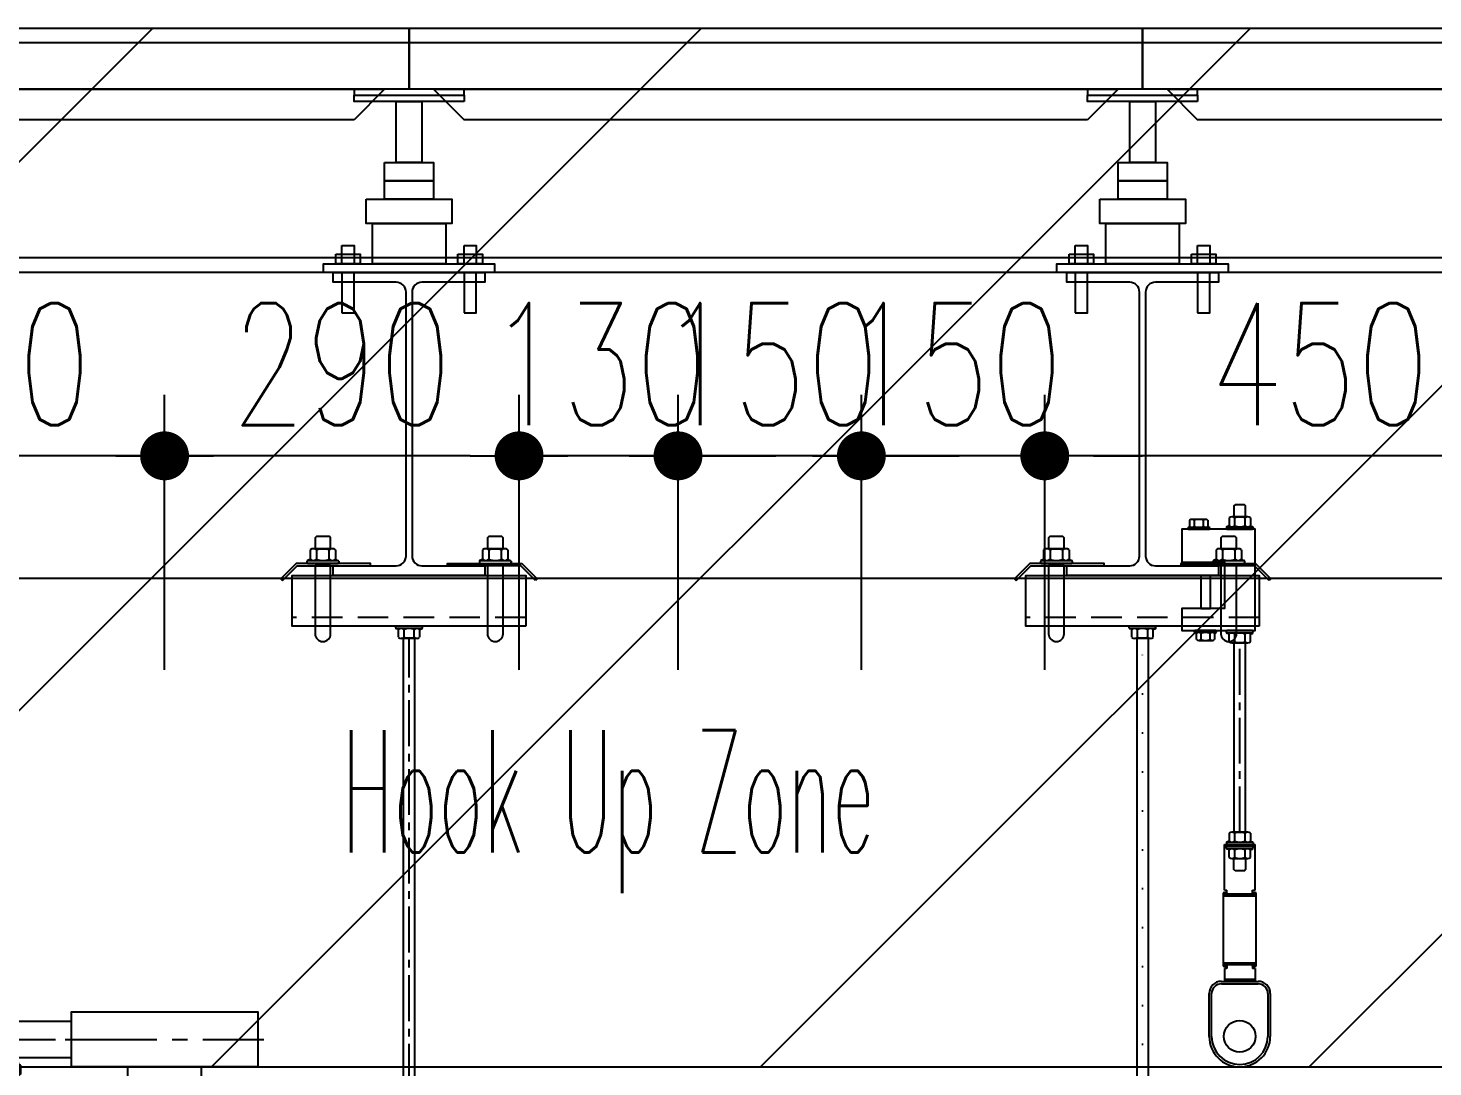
# Model space of a CAD drawing. Header units: millimetres. Extents: x -192235 to 515711, y 45168 to 947868.
# Drawn here: x 153088 to 154237, y 465850 to 466700 of the extents above; entities that cross this region are included whole.
import ezdxf
from ezdxf.enums import TextEntityAlignment as Align

# ---------------------------------------------------------------- set-up
doc = ezdxf.new("R2010")
doc.units = ezdxf.units.MM
doc.header["$LTSCALE"] = 1000
doc.header["$PDMODE"] = 1
for name, pattern in [('CENTER', [50.8, 31.75, -6.35, 6.35, -6.35]), ('CENTER2', [1.125, 0.75, -0.125, 0.125, -0.125]), ('DOT2', [3.175, 0, -3.175]), ('HIDDEN', [0.375, 0.25, -0.125]), ('TPH12-SEC-@20-1$0$CENTERK5', [6.916, 6.667, -0.083, 0.083, -0.083])]:
    doc.linetypes.add(name, pattern=pattern)
for name, color, linetype in [('0-LEVEL LINE', 4, 'DOT2'), ('FS-Support-1', 2, 'Continuous'), ('LED-Light-L25', 7, 'Continuous'), ('LIGHTING', 2, 'Continuous'), ('LIGHTING-W', 7, 'Continuous'), ('M-DIM', 1, 'Continuous'), ('MPPIPE', 100, 'Continuous'), ('SM-SEC-Cm$0$SUPPORT', 2, 'Continuous'), ('SUPPORT', 2, 'Continuous'), ('TPH12-SEC-@20-1$0$H-SIN', 252, 'TPH12-SEC-@20-1$0$CENTERK5'), ('TPH12-SEC-@20-1$0$STEEL-NEDA', 252, 'Continuous'), ('TPH12-SEC-@20-1$0$STEEL3', 252, 'Continuous'), ('TPH12-SEC-@20-1$0$SUGATA3', 252, 'Continuous'), ('WY-J-D', 2, 'Continuous'), ('WY-J-U', 2, 'Continuous'), ('YCD-Xfa-Sec-24$0$Raised Floor', 1, 'Continuous')]:
    doc.layers.add(name, color=color, linetype=linetype)
doc.styles.add('aa-txt', font='simplex.shx', dxfattribs={"width": 0.7, "bigfont": 'chineset.shx'})
doc.dimstyles.new('50-DIM', dxfattribs={"dimscale": 50, "dimtxt": 2, "dimasz": 0.8, "dimexe": 1, "dimexo": 1, "dimgap": 0.5, "dimtad": 1, "dimdec": 0, "dimdsep": 46, "dimtxsty": 'aa-txt', "dimblk": 'DOT', "dimcen": 5, "dimclrd": 256, "dimclre": 256, "dimclrt": 256, "dimadec": 0, "dimazin": 0, "dimtfac": 1, "dimtdec": 0, "dimtix": 1, "dimtmove": 2, "dimatfit": 3, "dimldrblk": 'DOT', "dimfxl": 1, "dimtolj": 1, "dimtzin": 0, "dimarcsym": 0})

# ---------------------------------------------------------------- blocks, each defined once
blk = doc.blocks.new('TPH12-SEC-@20-1')
at = {"layer": 'TPH12-SEC-@20-1$0$H-SIN'}
blk.add_line((83854.8, 466700), (201769.6, 466700), dxfattribs=at)
at = {"layer": 'TPH12-SEC-@20-1$0$STEEL-NEDA'}
for points in [[(153338, 466500), (153462, 466500), (153462, 466492), (153410.5, 466492, 0.414214), (153402.5, 466484), (153402.5, 466268, 0.414214), (153410.5, 466260), (153462, 466260), (153462, 466252), (153338, 466252), (153338, 466260), (153389.5, 466260, 0.414214), (153397.5, 466268), (153397.5, 466484, 0.414214), (153389.5, 466492), (153338, 466492)], [(153938, 466500), (154062, 466500), (154062, 466492), (154010.5, 466492, 0.414214), (154002.5, 466484), (154002.5, 466268, 0.414214), (154010.5, 466260), (154062, 466260), (154062, 466252), (153938, 466252), (153938, 466260), (153989.5, 466260, 0.414214), (153997.5, 466268), (153997.5, 466484, 0.414214), (153989.5, 466492), (153938, 466492)]]:
    blk.add_lwpolyline(points, format="xyb", close=True, dxfattribs=at)
at = {"layer": 'TPH12-SEC-@20-1$0$STEEL3'}
for p, q in [((145000, 466250), (160000, 466250)), ((145000, 465850), (160000, 465850))]:
    blk.add_line(p, q, dxfattribs=at)
at = {"layer": 'TPH12-SEC-@20-1$0$SUGATA3'}
for p, q in [((154600, 466688), (151600, 466688)), ((154600, 466512), (151600, 466512))]:
    blk.add_line(p, q, dxfattribs=at)
blk.add_lwpolyline([(151600, 466700), (154600, 466700), (154600, 466500), (151600, 466500)], close=True, dxfattribs=at)
blk = doc.blocks.new('DOT')
at = {"color": 0}
blk.add_line((-1, 0), (1, 0), dxfattribs=at)
at = {"color": 3, "const_width": 0.5}
blk.add_lwpolyline([(-0.25, 0, 1), (0.25, 0, 1)], format="xyb", close=True, dxfattribs=at)
blk = doc.blocks.new('*D82')
at = {"layer": 'DEFPOINTS', "color": 0, "transparency": 16777216}
for p in [(152900, 466350), (152900, 466125), (153200, 466125)]:
    blk.add_point(p, dxfattribs=at)
at = {"layer": 'M-DIM', "lineweight": -2, "transparency": 16777216}
for p, q in [((152900, 466175), (152900, 466400)), ((153200, 466175), (153200, 466400)), ((153160, 466350), (152940, 466350))]:
    blk.add_line(p, q, dxfattribs=at)
at = {"layer": 'M-DIM', "lineweight": -2, "transparency": 16777216, "xscale": 40, "yscale": 40, "zscale": 40, "rotation": 180}
blk.add_blockref('DOT', (152900, 466350), dxfattribs=at)
at = {"layer": 'M-DIM', "lineweight": -2, "transparency": 16777216, "xscale": 40, "yscale": 40, "zscale": 40}
blk.add_blockref('DOT', (153200, 466350), dxfattribs=at)
at = {"layer": 'M-DIM', "transparency": 16777216, "insert": (153050, 466425), "char_height": 100, "attachment_point": 5, "style": 'aa-txt'}
blk.add_mtext('\\A1;300', dxfattribs=at)
blk = doc.blocks.new('_Dot')
at = {"color": 0, "linetype": 'ByBlock', "lineweight": -2}
blk.add_line((-0.5, 0), (-1, 0), dxfattribs=at)
at = {"color": 0, "linetype": 'ByBlock', "const_width": 0.5}
blk.add_lwpolyline([(-0.25, 0, 1), (0.25, 0, 1)], format="xyb", close=True, dxfattribs=at)
blk = doc.blocks.new('BFV-50A-f')
at = {"color": 0}
for p, q in [((2.73, 16.5), (9.3, 17.3)), ((9.36, 17.3), (18.6, 17.21)), ((-1.87, 16.5), (2.73, 16.5)), ((19.54, 16.26), (19.54, 15.97)), ((3.12, 14.61), (5.36, 15.11)), ((5.99, 15.24), (5.7, 14.17)), ((8.84, 15.71), (9.07, 15.18)), ((9.04, 15.74), (9.25, 15.26)), ((9.07, 15.18), (9.25, 15.26)), ((10.74, 15.07), (9.93, 12.74)), ((14.74, 16.05), (19.54, 15.97)), ((-5.1, 14.1), (5.9, 14.1)), ((-5.1, 14.1), (-5.1, 13.8)), ((-5.1, 13.8), (-5.1, 13.1)), ((-5.1, 13.8), (5.9, 13.8)), ((-3.67, 14.7), (-3.67, 14.2)), ((-3.67, 14.2), (1.23, 14.2)), ((-3.22, 14.1), (-3.22, 14.2)), ((-3.04, 14.1), (-1.91, 14.1)), ((-2.85, 14.2), (-2.85, 14.1)), ((-2.1, 14.2), (-2.1, 14.1)), ((-1.72, 14.2), (-1.72, 14.1)), ((-0.65, 14.2), (-0.65, 14.1)), ((0.65, 14.2), (0.65, 14.1)), ((1.23, 14.2), (1.72, 14.31)), ((1.72, 14.53), (1.72, 14.1)), ((1.91, 14.63), (3.04, 14.63)), ((2.1, 14.53), (2.1, 14.1)), ((2.85, 14.53), (2.85, 14.1)), ((3.22, 14.1), (3.22, 14.53)), ((5.1, 13.8), (5.1, 13.1)), ((6.3, 13.91), (7, 13.01)), ((-4.8, 12.8), (4.8, 12.8)), ((1.82, 12.8), (3.12, 12.8)), ((1.82, 12.64), (1.82, 12.8)), ((3.12, 12.64), (3.12, 12.8)), ((6.06, 13.72), (6.76, 12.83)), ((6.71, 12.89), (6.49, 12.93)), ((6.76, 12.83), (7, 13.01)), ((7.49, 12.75), (6.81, 12.87)), ((14.88, 13.48), (16.51, 13.09)), ((14.92, 13.68), (16.56, 13.29)), ((16.51, 13.09), (18.2, 12.69)), ((16.56, 13.29), (18.25, 12.88)), ((-1.5, 12.3), (-1.5, 7.62)), ((1.5, 7.62), (1.5, 12.3)), ((1.5, 7.62), (1.5, 12.3)), ((3.12, 12.64), (1.82, 12.64)), ((1.82, 12.54), (1.82, 12.06)), ((2.96, 12.64), (1.98, 12.64)), ((1.98, 11.96), (2.96, 11.96)), ((2.07, 11.96), (2.07, 11.81)), ((2.1, 11.78), (2.07, 11.81)), ((2.87, 11.81), (2.07, 11.81)), ((2.1, 11.78), (2.84, 11.78)), ((2.15, 12.54), (2.15, 12.06)), ((2.8, 12.54), (2.8, 12.06)), ((2.84, 11.78), (2.87, 11.81)), ((2.87, 11.96), (2.87, 11.81)), ((3.12, 12.06), (3.12, 12.54)), ((13.52, 12.13), (12.31, 12.34)), ((13.56, 12.32), (12.35, 12.54)), ((18.72, 11.84), (18.62, 11.46)), ((18.91, 11.8), (18.82, 11.41))]:
    blk.add_line(p, q, dxfattribs=at)
at = {"color": 1, "linetype": 'CENTER', "ltscale": 1.2}
blk.add_line((-1, 15.25), (1, 15.25), dxfattribs=at)
blk.add_line((-1.5, 12.3), (-1.5, 7.62))
at = {"color": 0}
blk.add_lwpolyline([(-0.12, 15.45), (-0.23, 15.25), (-0.12, 15.05), (0.12, 15.05), (0.23, 15.25), (0.12, 15.45)], close=True, dxfattribs=at)
blk.add_lwpolyline([(2.25, -7.62), (2.25, 7.62), (-2.25, 7.62), (-2.25, -7.62)], close=True)
for centre, radius in [((6.8, 15.88), 0.3), ((6.8, 15.88), 0.205), ((0, 15.25), 0.2)]:
    blk.add_circle(centre, radius, dxfattribs=at)
blk.add_circle((0, 15.25), 0.4)
for centre, radius, start, end in [((9.36, 16.8), 0.5, 89.4382, 96.9113), ((-1.87, 14.7), 1.8, 90, 180), ((18.59, 16.26), 0.95, 0, 89.4387), ((14.1, -24.82), 40.87, 89.0858, 102.3536), ((19.55, 32.93), 20, 239.1228, 256.495), ((10.84, 15.04), 0.1, 64.0478, 160.7015), ((19.55, 32.93), 19.8, 244.0478, 256.495), ((1.91, 14.4), 0.226, 33.855, 146.145), ((2.47, 13.88), 0.753, 60.1372, 119.8628), ((3.04, 14.4), 0.226, 33.855, 146.145), ((6.66, 13.91), 1, 186.4618, 260), ((6.66, 13.91), 1, 165, 169.1954), ((5.9, 13.6), 0.5, 38, 90), ((5.9, 13.6), 0.2, 38, 90), ((-4.8, 13.1), 0.3, 180, 270), ((2, 12.3), 0.5, 110.5028, 180), ((4.8, 13.1), 0.3, 270, 0), ((7.66, 13.74), 1, 260, 275.6833), ((9.34, -3.18), 16, 79.1823, 95.6832), ((10.02, 12.71), 0.1, 160.7015, 267.5499), ((18.04, 12.01), 0.7, 346.4955, 76.4949), ((18.04, 12.01), 0.9, 346.4955, 76.4949), ((1.99, 12.46), 0.182, 26.7762, 153.2238), ((1.99, 12.14), 0.182, 206.7762, 333.2238), ((2.47, 12.06), 0.578, 55.7945, 124.2055), ((2.47, 12.54), 0.578, 235.7945, 304.2055), ((2.96, 12.46), 0.182, 26.7762, 153.2238), ((2.96, 12.14), 0.182, 206.7762, 333.2238), ((9.34, -3.18), 15.8, 79.1823, 87.5499), ((7.18, -21.05), 33.78, 72.9259, 79.1823), ((7.18, -21.05), 33.98, 72.9259, 79.1823), ((15.69, 6.65), 4.8, 63.5354, 72.9259), ((15.69, 6.65), 5, 63.5354, 72.9259), ((18.14, 11.57), 0.7, 243.5354, 346.4947), ((18.14, 11.57), 0.5, 243.5354, 346.4947)]:
    blk.add_arc(centre, radius, start, end, dxfattribs=at)
for centre, radius, start, end in [((0, 15.25), 0.34, 341.2713, 292.2605), ((-2, 12.3), 0.5, 0, 90)]:
    blk.add_arc(centre, radius, start, end)
at = {"layer": 'MPPIPE', "color": 1, "linetype": 'CENTER2', "ltscale": 0.01}
for p, q in [((0, 16.42), (0, 8.12)), ((0, 8.12), (0, -8.12))]:
    blk.add_line(p, q, dxfattribs=at)
blk = doc.blocks.new('Nut-M10')
for p, q in [((-10.9, 1.5), (-10.9, 0.5)), ((-8.7, 2.8), (-10.6, 2)), ((-10.4, 2), (10.4, 2)), ((-10.4, 0), (10.4, 0)), ((-8.7, 9.2), (-8.7, 2.8)), ((6.5, 10), (-6.5, 10)), ((-4.3, 9.2), (-4.3, 2.8)), ((4.3, 2.8), (4.3, 9.2)), ((8.7, 9.2), (8.7, 2.8)), ((8.7, 2.8), (10.6, 2)), ((10.9, 1.5), (10.9, 0.5))]:
    blk.add_line(p, q)
for centre, radius, start, end in [((-10.4, 1.5), 0.5, 90, 180), ((-10.4, 0.5), 0.5, 180, 270), ((-6.5, 6.7), 3.33, 49.441, 130.559), ((-6.5, 5.3), 3.33, 229.441, 310.559), ((0, -2.1), 12.1, 69.065, 110.935), ((0, 14.1), 12.1, 249.065, 290.935), ((6.5, 6.7), 3.33, 49.441, 130.559), ((6.5, 5.3), 3.33, 229.441, 310.559), ((10.4, 1.5), 0.5, 0, 90), ((10.4, 0.5), 0.5, 270, 0)]:
    blk.add_arc(centre, radius, start, end)
blk = doc.blocks.new('Nut-M8')
for p, q in [((-8.9, 1.2), (-8.9, 0.4)), ((-7.5, 2.2), (-8.7, 1.5)), ((-8.5, 1.6), (8.6, 1.6)), ((-8.5, 0), (8.6, 0)), ((-7.5, 7.3), (-7.5, 2.2)), ((5.6, 8), (-5.6, 8)), ((-3.8, 7.3), (-3.8, 2.2)), ((3.8, 2.2), (3.8, 7.3)), ((7.5, 7.3), (7.5, 2.2)), ((7.5, 2.2), (8.7, 1.5)), ((9, 1.2), (9, 0.4))]:
    blk.add_line(p, q)
for centre, radius, start, end in [((-8.5, 1.2), 0.4, 90, 180), ((-8.5, 0.4), 0.4, 180, 270), ((-5.6, 5), 3.03, 51.7868, 128.2132), ((-5.6, 4.6), 3.03, 231.7868, 308.2132), ((0, -3.2), 11.2, 70.3471, 109.6529), ((0, 12.8), 11.2, 250.3471, 289.6529), ((5.6, 5), 3.03, 51.7868, 128.2132), ((5.6, 4.6), 3.03, 231.7868, 308.2132), ((8.6, 1.2), 0.4, 0, 90), ((8.6, 0.4), 0.4, 270, 0)]:
    blk.add_arc(centre, radius, start, end)
blk = doc.blocks.new('HG-S-r')
blk.add_lwpolyline([(0.87, 5), (0.77, 4.9), (0.77, 4), (1.73, 4), (1.73, 4.9), (1.63, 5)], close=True)
blk.add_lwpolyline([(-0.5, 0.3), (0, 0.3), (0, -3.5), (-3.5, -3.5), (-3.5, -5.3), (2.5, -5.3), (2.5, 3), (-3.5, 3), (-3.5, 0.3), (-0.5, 0.3), (-0.5, 0), (-3.5, 0), (-3.5, 0.3)])
at = {"xscale": 0.1, "yscale": 0.1, "zscale": 0.1}
for name, p in [('Nut-M8', (-2.1, 3)), ('Nut-M10', (1.25, 3))]:
    blk.add_blockref(name, p, dxfattribs=at)
at = {"xscale": 0.1, "yscale": 0.1, "zscale": 0.1, "rotation": 180}
for name, p in [('Nut-M8', (-1.55, -5.3)), ('Nut-M10', (1.25, -5.3))]:
    blk.add_blockref(name, p, dxfattribs=at)
blk = doc.blocks.new('*D90')
at = {"layer": 'DEFPOINTS', "color": 0, "transparency": 16777216}
for p in [(153200, 466350), (153200, 466125), (153490, 466125)]:
    blk.add_point(p, dxfattribs=at)
at = {"layer": 'M-DIM', "lineweight": -2, "transparency": 16777216}
for p, q in [((153200, 466175), (153200, 466400)), ((153490, 466175), (153490, 466400)), ((153450, 466350), (153240, 466350))]:
    blk.add_line(p, q, dxfattribs=at)
at = {"layer": 'M-DIM', "lineweight": -2, "transparency": 16777216, "xscale": 40, "yscale": 40, "zscale": 40, "rotation": 180}
blk.add_blockref('DOT', (153200, 466350), dxfattribs=at)
at = {"layer": 'M-DIM', "lineweight": -2, "transparency": 16777216, "xscale": 40, "yscale": 40, "zscale": 40}
blk.add_blockref('DOT', (153490, 466350), dxfattribs=at)
at = {"layer": 'M-DIM', "transparency": 16777216, "insert": (153345, 466425), "char_height": 100, "attachment_point": 5, "style": 'aa-txt'}
blk.add_mtext('\\A1;290', dxfattribs=at)
blk = doc.blocks.new('*D99')
at = {"layer": 'DEFPOINTS', "color": 0, "transparency": 16777216}
for p in [(153490, 466350), (153490, 466125), (153620, 466125)]:
    blk.add_point(p, dxfattribs=at)
at = {"layer": 'M-DIM', "lineweight": -2, "transparency": 16777216}
for p, q in [((153490, 466175), (153490, 466400)), ((153620, 466175), (153620, 466400)), ((153450, 466350), (153410, 466350)), ((153620, 466350), (153490, 466350)), ((153660, 466350), (153700, 466350))]:
    blk.add_line(p, q, dxfattribs=at)
at = {"layer": 'M-DIM', "lineweight": -2, "transparency": 16777216, "xscale": 40, "yscale": 40, "zscale": 40}
blk.add_blockref('DOT', (153490, 466350), dxfattribs=at)
at = {"layer": 'M-DIM', "lineweight": -2, "transparency": 16777216, "xscale": 40, "yscale": 40, "zscale": 40, "rotation": 180}
blk.add_blockref('DOT', (153620, 466350), dxfattribs=at)
at = {"layer": 'M-DIM', "transparency": 16777216, "insert": (153555, 466425), "char_height": 100, "attachment_point": 5, "style": 'aa-txt'}
blk.add_mtext('\\A1;130', dxfattribs=at)
blk = doc.blocks.new('*D100')
at = {"layer": 'DEFPOINTS', "color": 0, "transparency": 16777216}
for p in [(153620, 466350), (153620, 466125), (153770, 466125)]:
    blk.add_point(p, dxfattribs=at)
at = {"layer": 'M-DIM', "lineweight": -2, "transparency": 16777216}
for p, q in [((153620, 466175), (153620, 466400)), ((153770, 466175), (153770, 466400)), ((153580, 466350), (153540, 466350)), ((153770, 466350), (153620, 466350)), ((153810, 466350), (153850, 466350))]:
    blk.add_line(p, q, dxfattribs=at)
at = {"layer": 'M-DIM', "lineweight": -2, "transparency": 16777216, "xscale": 40, "yscale": 40, "zscale": 40}
blk.add_blockref('DOT', (153620, 466350), dxfattribs=at)
at = {"layer": 'M-DIM', "lineweight": -2, "transparency": 16777216, "xscale": 40, "yscale": 40, "zscale": 40, "rotation": 180}
blk.add_blockref('DOT', (153770, 466350), dxfattribs=at)
at = {"layer": 'M-DIM', "transparency": 16777216, "insert": (153695, 466425), "char_height": 100, "attachment_point": 5, "style": 'aa-txt'}
blk.add_mtext('\\A1;150', dxfattribs=at)
blk = doc.blocks.new('*D101')
at = {"layer": 'DEFPOINTS', "color": 0, "transparency": 16777216}
for p in [(153770, 466350), (153770, 466125), (153920, 466125)]:
    blk.add_point(p, dxfattribs=at)
at = {"layer": 'M-DIM', "lineweight": -2, "transparency": 16777216}
for p, q in [((153770, 466175), (153770, 466400)), ((153920, 466175), (153920, 466400)), ((153730, 466350), (153690, 466350)), ((153920, 466350), (153770, 466350)), ((153960, 466350), (154000, 466350))]:
    blk.add_line(p, q, dxfattribs=at)
at = {"layer": 'M-DIM', "lineweight": -2, "transparency": 16777216, "xscale": 40, "yscale": 40, "zscale": 40}
blk.add_blockref('DOT', (153770, 466350), dxfattribs=at)
at = {"layer": 'M-DIM', "lineweight": -2, "transparency": 16777216, "xscale": 40, "yscale": 40, "zscale": 40, "rotation": 180}
blk.add_blockref('DOT', (153920, 466350), dxfattribs=at)
at = {"layer": 'M-DIM', "transparency": 16777216, "insert": (153845, 466425), "char_height": 100, "attachment_point": 5, "style": 'aa-txt'}
blk.add_mtext('\\A1;150', dxfattribs=at)
blk = doc.blocks.new('*D128')
at = {"layer": 'DEFPOINTS', "color": 0, "transparency": 16777216}
for p in [(153920, 466350), (153920, 466125), (154370, 466125)]:
    blk.add_point(p, dxfattribs=at)
at = {"layer": 'M-DIM', "lineweight": -2, "transparency": 16777216}
for p, q in [((153920, 466175), (153920, 466400)), ((154370, 466175), (154370, 466400)), ((154330, 466350), (153960, 466350))]:
    blk.add_line(p, q, dxfattribs=at)
at = {"layer": 'M-DIM', "lineweight": -2, "transparency": 16777216, "xscale": 40, "yscale": 40, "zscale": 40, "rotation": 180}
blk.add_blockref('DOT', (153920, 466350), dxfattribs=at)
at = {"layer": 'M-DIM', "lineweight": -2, "transparency": 16777216, "xscale": 40, "yscale": 40, "zscale": 40}
blk.add_blockref('DOT', (154370, 466350), dxfattribs=at)
at = {"layer": 'M-DIM', "transparency": 16777216, "insert": (154145, 466425), "char_height": 100, "attachment_point": 5, "style": 'aa-txt'}
blk.add_mtext('\\A1;450', dxfattribs=at)
blk = doc.blocks.new('YCD-Xfa-Sec-24')
at = {"layer": 'YCD-Xfa-Sec-24$0$Raised Floor'}
for points in [[(556000, 396700), (555400, 396700), (555400, 396650), (556000, 396650)], [(556600, 396700), (556000, 396700), (556000, 396650), (556600, 396650)], [(557200, 396700), (556600, 396700), (556600, 396650), (557200, 396650)], [(555445, 396625), (555955, 396625), (555980, 396650), (555420, 396650)], [(555955, 396650), (556045, 396650), (556045, 396645), (555955, 396645)], [(556045, 396625), (556555, 396625), (556580, 396650), (556020, 396650)], [(556555, 396650), (556645, 396650), (556645, 396645), (556555, 396645)], [(556645, 396625), (557155, 396625), (557180, 396650), (556620, 396650)], [(555955, 396640), (556045, 396640), (556045, 396645), (555955, 396645)], [(556010.5, 396640), (555989.5, 396640), (555989.5, 396590), (556010.5, 396590)], [(556555, 396640), (556645, 396640), (556645, 396645), (556555, 396645)], [(556610.5, 396640), (556589.5, 396640), (556589.5, 396590), (556610.5, 396590)], [(556020, 396590), (555980, 396590), (555980, 396575), (556020, 396575)], [(556620, 396590), (556580, 396590), (556580, 396575), (556620, 396575)], [(556020, 396575), (555980, 396575), (555980, 396560), (556020, 396560)], [(556620, 396575), (556580, 396575), (556580, 396560), (556620, 396560)], [(556035, 396560), (555965, 396560), (555965, 396540), (556035, 396540)], [(556635, 396560), (556565, 396560), (556565, 396540), (556635, 396540)], [(556030, 396540), (555970, 396540), (555970, 396507), (556030, 396507)], [(556630, 396540), (556570, 396540), (556570, 396507), (556630, 396507)], [(555960, 396515), (555940, 396515), (555940, 396507), (555960, 396507)], [(555955, 396522), (555945, 396522), (555945, 396507), (555955, 396507)], [(556060, 396515), (556040, 396515), (556040, 396507), (556060, 396507)], [(556055, 396522), (556045, 396522), (556045, 396507), (556055, 396507)], [(556560, 396515), (556540, 396515), (556540, 396507), (556560, 396507)], [(556555, 396522), (556545, 396522), (556545, 396507), (556555, 396507)], [(556660, 396515), (556640, 396515), (556640, 396507), (556660, 396507)], [(556655, 396522), (556645, 396522), (556645, 396507), (556655, 396507)], [(555930, 396500), (556070, 396500), (556070, 396507), (555930, 396507)], [(555955, 396467), (555945, 396467), (555945, 396500), (555955, 396500)], [(556055, 396467), (556045, 396467), (556045, 396500), (556055, 396500)], [(556530, 396500), (556670, 396500), (556670, 396507), (556530, 396507)], [(556555, 396467), (556545, 396467), (556545, 396500), (556555, 396500)], [(556655, 396467), (556645, 396467), (556645, 396500), (556655, 396500)]]:
    blk.add_lwpolyline(points, close=True, dxfattribs=at)
blk = doc.blocks.new('WY-J-U')
at = {"layer": 'WY-J-U'}
for p, q in [((-12.5, 42), (12.5, 42)), ((-12.5, 4.5), (-12.5, 42)), ((-12.5, 40.5), (12.5, 40.5)), ((12.5, 4.5), (12.5, 42)), ((-12.5, 4.5), (-10.5, 4.5)), ((-12.5, 1.5), (12.5, 1.5)), ((-12.5, 0), (-12.5, 1.5)), ((-12.5, 0), (12.5, 0)), ((-10.5, 1.5), (-10.5, 4.5)), ((10.5, 1.5), (10.5, 4.5)), ((10.5, 4.5), (12.5, 4.5)), ((12.5, 0), (12.5, 1.5))]:
    blk.add_line(p, q, dxfattribs=at)
blk = doc.blocks.new('LED-38W-W')
blk.add_circle((0, -45), 13)
at = {"layer": 'LIGHTING-W'}
for p, q in [((-15, 0), (15, 0)), ((-25, -45), (-25, -10)), ((-23, -45), (-23, -10)), ((-15, -2), (15, -2)), ((23, -10), (23, -45)), ((25, -10), (25, -45))]:
    blk.add_line(p, q, dxfattribs=at)
for centre, radius, start, end in [((-15, -10), 10, 90, 180), ((15, -10), 10, 0, 90), ((-15, -10), 8, 90, 180), ((15, -10), 8, 0, 90), ((0, -45), 25, 180, 0), ((0, -45), 23, 180, 0)]:
    blk.add_arc(centre, radius, start, end, dxfattribs=at)
blk = doc.blocks.new('Wireway-27x60')
at = {"layer": 'LIGHTING'}
for p, q in [((-13.5, 57.5), (-13.5, -2.5)), ((-10.5, 57.5), (-13.5, 57.5)), ((-10.5, 57.5), (-10.5, 56.5)), ((13.5, 57.5), (10.5, 57.5)), ((10.5, 56.5), (10.5, 57.5)), ((13.5, -2.5), (13.5, 57.5)), ((-13.5, 55), (13.5, 55)), ((-10.5, 56.5), (-12.5, 56.5)), ((-12.5, 56.5), (-12.5, 55)), ((12.5, 56.5), (10.5, 56.5)), ((12.5, 55), (12.5, 56.5)), ((-13.5, 0), (13.5, 0)), ((-12.5, 0), (-12.5, -1.5)), ((12.5, -1.5), (12.5, 0)), ((-13.5, -2.5), (-10.5, -2.5)), ((-12.5, -1.5), (-10.5, -1.5)), ((-10.5, -1.5), (-10.5, -2.5)), ((10.5, -1.5), (12.5, -1.5)), ((10.5, -2.5), (10.5, -1.5)), ((10.5, -2.5), (13.5, -2.5))]:
    blk.add_line(p, q, dxfattribs=at)
blk = doc.blocks.new('WY-J-D')
at = {"layer": 'WY-J-D'}
for p, q in [((12.5, 0), (-12.5, 0)), ((-12.5, 0), (-12.5, -1.5)), ((12.5, -1.5), (-12.5, -1.5)), ((-12.5, -4.5), (-12.5, -15)), ((-10.5, -4.5), (-12.5, -4.5)), ((-10.5, -1.5), (-10.5, -4.5)), ((10.5, -1.5), (10.5, -4.5)), ((12.5, -4.5), (10.5, -4.5)), ((12.5, 0), (12.5, -1.5)), ((12.5, -4.5), (12.5, -15)), ((12.5, -13.5), (-12.5, -13.5)), ((12.5, -15), (-12.5, -15))]:
    blk.add_line(p, q, dxfattribs=at)
blk = doc.blocks.new('LED-Light-L25')
at = {"layer": 'SM-SEC-Cm$0$SUPPORT'}
blk.add_lwpolyline([(139074.7375, 466042), (139084.2625, 466042), (139084.2625, 466197), (139074.7375, 466197)], close=True, dxfattribs=at)
at = {"layer": 'SUPPORT', "linetype": 'CENTER2', "ltscale": 0.05}
blk.add_line((139079.5, 466042), (139079.5, 466197), dxfattribs=at)
at = {"layer": 'SUPPORT'}
for points in [[(139048.53025, 466252), (139047.53025, 466251), (139047.53025, 466225), (139055.46975, 466225), (139055.46975, 466251), (139054.46975, 466252)], [(139075.7375, 466010.5), (139074.7375, 466011.5), (139074.7375, 466020.5), (139084.2625, 466020.5), (139084.2625, 466011.5), (139083.2625, 466010.5)]]:
    blk.add_lwpolyline(points, close=True, dxfattribs=at)
for name, p in [('WY-J-U', (139079.5, 465990)), ('Wireway-27x60', (139079.5, 465935)), ('WY-J-D', (139079.5, 465935)), ('LED-38W-W', (139079.5, 465920))]:
    blk.add_blockref(name, p)
at = {"layer": 'SUPPORT', "xscale": 10, "yscale": 10, "zscale": 10}
blk.add_blockref('HG-S-r', (139067, 466260), dxfattribs=at)
at = {"layer": 'SUPPORT'}
blk.add_blockref('Nut-M10', (139079.5, 466032), dxfattribs=at)
at = {"layer": 'SUPPORT', "rotation": 180}
blk.add_blockref('Nut-M10', (139079.5, 466030.5), dxfattribs=at)
blk = doc.blocks.new('Lighting-L25-25')
at = {"layer": 'LED-Light-L25'}
blk.add_blockref('LED-Light-L25', (15000, 0), dxfattribs=at)
blk = doc.blocks.new('Nut-M12')
for p, q in [((7.8, 12), (-7.8, 12)), ((-13, 1.8), (-13, 0.6)), ((-10.4, 3.3), (-12.6, 2.3)), ((-12.4, 2.4), (12.4, 2.4)), ((-12.4, 0), (12.4, 0)), ((-10.4, 11), (-10.4, 3.3)), ((-5.2, 11), (-5.2, 3.3)), ((5.2, 3.3), (5.2, 11)), ((10.4, 11), (10.4, 3.3)), ((10.4, 3.3), (12.6, 2.3)), ((13, 1.8), (13, 0.6))]:
    blk.add_line(p, q)
for centre, radius, start, end in [((-7.8, 8), 4.03, 49.8296, 130.1704), ((0, -2.7), 14.7, 69.2784, 110.7216), ((7.8, 8), 4.03, 49.8296, 130.1704), ((-12.4, 1.8), 0.6, 90, 180), ((-12.4, 0.6), 0.6, 180, 270), ((-7.8, 6.4), 4.03, 229.8296, 310.1704), ((0, 17.1), 14.7, 249.2784, 290.7216), ((7.8, 6.4), 4.03, 229.8296, 310.1704), ((12.4, 1.8), 0.6, 0, 90), ((12.4, 0.6), 0.6, 270, 0)]:
    blk.add_arc(centre, radius, start, end)

msp = doc.modelspace()

# ---------------------------------------------------------------- block references
msp.add_blockref('TPH12-SEC-@20-1', (0, 0))

# ---------------------------------------------------------------- next in the draw order: hatches: boundary and pattern name
at = {"layer": '0-LEVEL LINE', "ltscale": 0.01}
h = msp.add_hatch(dxfattribs=at)
h.set_pattern_fill('ANSI31', color=256, scale=100)
h.set_pattern_definition([(45, (43904.5, 6e-11), (-224.5064, 224.5064), [])])
h.paths.add_polyline_path([(152280.91082, 466700), (154440.91082, 466700), (154437.08918, 465850), (152277.08918, 465850)])

# ---------------------------------------------------------------- next in the draw order: linework, layer by layer
for p, q in [((154000, 465550), (154000, 466200.7)), ((100000, 465850), (190000, 465850))]:
    msp.add_line(p, q, dxfattribs=at)
msp.add_lwpolyline([(152280.91082, 466700), (154440.91082, 466700), (154437.08918, 465850), (152277.08918, 465850)], close=True, dxfattribs=at)
at = {"layer": 'FS-Support-1'}
for points in [[(153335.85, 466204.35), (153335.85, 466260), (153323.15, 466260), (153323.15, 466204.35, 1)], [(153476.85, 466204.35), (153476.85, 466260), (153464.15, 466260), (153464.15, 466204.35, 1)], [(153935.85, 466204.35), (153935.85, 466260), (153923.15, 466260), (153923.15, 466204.35, 1)], [(154076.85, 466204.35), (154076.85, 466260), (154064.15, 466260), (154064.15, 466204.35, 1)]]:
    msp.add_lwpolyline(points, format="xyb", close=True, dxfattribs=at)
at = {"layer": 'MPPIPE'}
for p, q in [((153169.8375, 465712.68266), (153169.8375, 465850)), ((153230.1625, 465712.68266), (153230.1625, 465850))]:
    msp.add_line(p, q, dxfattribs=at)
at = {"layer": 'SM-SEC-Cm$0$SUPPORT'}
for points in [[(153395.2375, 465550), (153404.7625, 465550), (153404.7625, 466200.7), (153395.2375, 466200.7)], [(153995.2375, 465550), (154004.7625, 465550), (154004.7625, 466200.7), (153995.2375, 466200.7)]]:
    msp.add_lwpolyline(points, close=True, dxfattribs=at)
at = {"layer": 'SUPPORT', "linetype": 'HIDDEN', "ltscale": 0.1}
for p, q in [((153495.5, 466217.7), (153304.5, 466217.7)), ((154095.5, 466217.7), (153904.5, 466217.7))]:
    msp.add_line(p, q, dxfattribs=at)
at = {"layer": 'SUPPORT', "linetype": 'CENTER2', "ltscale": 0.05}
msp.add_line((153400, 465550), (153400, 466200.7), dxfattribs=at)
at = {"layer": 'SUPPORT'}
for points in [[(153324.15, 466284), (153323.15, 466283), (153323.15, 466274), (153335.85, 466274), (153335.85, 466283), (153334.85, 466284)], [(153465.15, 466284), (153464.15, 466283), (153464.15, 466274), (153476.85, 466274), (153476.85, 466283), (153475.85, 466284)], [(153924.15, 466284), (153923.15, 466283), (153923.15, 466274), (153935.85, 466274), (153935.85, 466283), (153934.85, 466284)], [(154065.15, 466284), (154064.15, 466283), (154064.15, 466274), (154076.85, 466274), (154076.85, 466283), (154075.85, 466284)], [(154048.53025, 466252), (154047.53025, 466251), (154047.53025, 466225), (154055.46975, 466225), (154055.46975, 466251), (154054.46975, 466252)]]:
    msp.add_lwpolyline(points, close=True, dxfattribs=at)
for points in [[(153296.53721, 466248), (153308.53721, 466260), (153368.53721, 466260), (153368.53721, 466262), (153307.70879, 466262), (153295.123, 466249.41421), (153296.53721, 466248)], [(153503.46279, 466248), (153491.46279, 466260), (153431.46279, 466260), (153431.46279, 466262), (153492.29121, 466262), (153504.877, 466249.41421), (153503.46279, 466248)], [(153896.53721, 466248), (153908.53721, 466260), (153968.53721, 466260), (153968.53721, 466262), (153907.70879, 466262), (153895.123, 466249.41421), (153896.53721, 466248)], [(154103.46279, 466248), (154091.46279, 466260), (154031.46279, 466260), (154031.46279, 466262), (154092.29121, 466262), (154104.877, 466249.41421), (154103.46279, 466248)]]:
    msp.add_lwpolyline(points, dxfattribs=at)
at = {"layer": 'SUPPORT', "ltscale": 0.1}
for points in [[(153495.5, 466210.7), (153304.5, 466210.7), (153304.5, 466252), (153495.5, 466252)], [(154095.5, 466210.7), (153904.5, 466210.7), (153904.5, 466252), (154095.5, 466252)]]:
    msp.add_lwpolyline(points, close=True, dxfattribs=at)

# ---------------------------------------------------------------- next in the draw order: block references
at = {"xscale": -1}
msp.add_blockref('YCD-Xfa-Sec-24', (710000, 70000), dxfattribs=at)
at = {"layer": 'LED-Light-L25'}
msp.add_blockref('Lighting-L25-25', (0, 0), dxfattribs=at)
at = {"layer": 'MPPIPE', "xscale": -10, "yscale": 10, "zscale": 10, "rotation": 90}
msp.add_blockref('BFV-50A-f', (153200, 465872.5), dxfattribs=at)
at = {"layer": 'SUPPORT', "xscale": 10, "yscale": 10, "zscale": 10}
msp.add_blockref('HG-S-r', (154067, 466260), dxfattribs=at)
at = {"layer": 'SUPPORT'}
for p in [(153329.5, 466262), (153470.5, 466262), (153929.5, 466262), (154070.5, 466262)]:
    msp.add_blockref('Nut-M12', p, dxfattribs=at)
at = {"layer": 'SUPPORT', "rotation": 180}
for p in [(153400, 466210.7), (154000, 466210.7)]:
    msp.add_blockref('Nut-M10', p, dxfattribs=at)

# ---------------------------------------------------------------- next in the draw order: texts
at = {"layer": '0-LEVEL LINE', "ltscale": 0.01, "style": 'aa-txt', "width": 0.45}
msp.add_text('Hook Up Zone', height=100, dxfattribs=at).set_placement((153562.7794, 466075.53381), align=Align.MIDDLE_CENTER)

# ---------------------------------------------------------------- next in the draw order: dimensions: what is measured, and where the dimension line sits
at = {"layer": 'M-DIM'}
for base, p1, p2, picture, middle in [((152900, 466350), (153200, 466125), (152900, 466125), '*D82', (153050, 466425)), ((153200, 466350), (153490, 466125), (153200, 466125), '*D90', (153345, 466425)), ((153490, 466350), (153620, 466125), (153490, 466125), '*D99', (153555, 466425)), ((153620, 466350), (153770, 466125), (153620, 466125), '*D100', (153695, 466425)), ((153770, 466350), (153920, 466125), (153770, 466125), '*D101', (153845, 466425)), ((153920, 466350), (154370, 466125), (153920, 466125), '*D128', (154145, 466425))]:
    dim = msp.add_linear_dim(base=base, p1=p1, p2=p2, dimstyle='50-DIM', dxfattribs=at)
    dim.commit()
    dim.dimension.update_dxf_attribs({"geometry": picture, "text_midpoint": middle})

doc.saveas('drawing.dxf')
